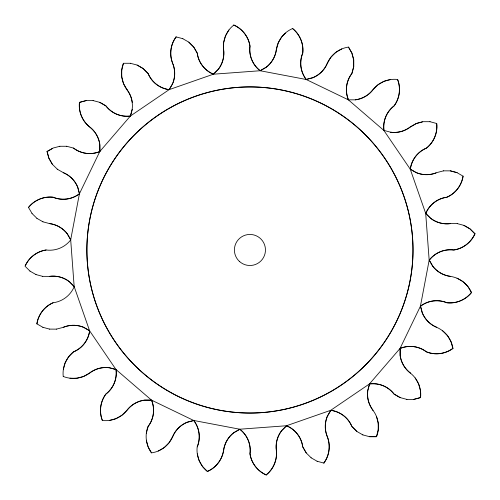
<?xml version="1.0" encoding="UTF-8"?>
<svg xmlns="http://www.w3.org/2000/svg" width="500" height="500" viewBox="0 0 500 500"><rect width="100%" height="100%" fill="white"/><g stroke="black" fill="none" stroke-linecap="round" stroke-linejoin="round"><path stroke-width="0.75" d="M63.331 376.506L63.231 376.463C62.169 367.156 66.075 357.713 73.412 351.887A26.606 26.606 0 0 0 89.606 330.781L74.156 286.531L70.688 239.794L79.425 193.75L99.787 151.537L130.381 116.031L169.125 89.656L213.369 74.206L260.225 70.731L266.25 67.263A26.606 26.606 0 0 0 276.431 49.625L278.225 42.919L281.7 36.9L285.519 33.081M93.181 100.588L86.137 100.581L79.425 102.381C78.362 111.688 82.275 121.131 89.606 126.956A26.606 26.606 0 0 1 99.787 144.594L99.887 151.55L99.887 144.6M86.237 100.588L79.525 102.387C78.463 111.694 82.375 121.137 89.706 126.969A26.606 26.606 0 0 1 94.619 131.875M121.744 76.938L121.744 69.994L123.438 63.281C120 71.994 121.331 82.131 126.912 89.656A26.606 26.606 0 0 1 132.181 109.325L130.381 116.031A26.606 26.606 0 0 1 105.806 105.85L99.787 102.381M341.788 48.881L335.775 52.356L330.863 57.269L327.388 63.281A26.606 26.606 0 0 1 312.994 77.681L306.281 79.475A26.606 26.606 0 0 1 302.806 53.1C303.869 43.794 299.956 34.35 292.625 28.519C283.938 32.156 277.694 40.331 276.306 49.625A26.606 26.606 0 0 1 266.125 67.263L260.231 70.731A26.606 26.606 0 0 1 250.044 46.15C248.669 36.888 242.444 28.775 233.85 25.044L233.731 25.05C242.325 28.775 248.55 36.888 249.925 46.156A26.606 26.606 0 0 0 260.106 70.731L306.15 79.475L348.369 99.838L383.869 130.431L410.244 169.169L425.7 213.419L429.169 260.156L420.425 306.2L400.062 348.413L369.475 383.919L330.731 410.294L286.488 425.744L281.575 430.656A26.606 26.606 0 0 0 276.306 450.325C277.369 459.631 273.456 469.075 266.125 474.9C257.531 471.175 251.306 463.062 249.925 453.794A26.606 26.606 0 0 0 239.744 429.219L193.7 420.475L151.488 400.112L115.988 369.519L89.606 330.781L83.594 327.306A26.606 26.606 0 0 0 63.231 327.306L63.325 327.337A26.606 26.606 0 0 1 83.688 327.337L89.706 330.812A26.606 26.606 0 0 1 73.513 351.925L68.6 356.838L65.125 362.85L63.331 369.556M306.281 452.912L302.806 446.9A26.606 26.606 0 0 0 286.613 425.794L281.694 430.706A26.606 26.606 0 0 0 276.425 450.375C277.494 459.681 273.581 469.125 266.244 474.956L266.125 474.9M436.625 327.306L436.763 327.344A26.606 26.606 0 0 1 422.369 312.944L420.569 306.231A26.606 26.606 0 0 1 446.95 302.756C456.256 303.825 465.7 299.913 471.525 292.575L471.381 292.544C465.556 299.881 456.112 303.794 446.806 302.725A26.606 26.606 0 0 0 420.425 306.2L422.225 312.906A26.606 26.606 0 0 0 436.625 327.306C445.3 330.981 451.575 339.137 452.962 348.45L452.819 348.413C445.294 353.988 435.156 355.325 426.444 351.887A26.606 26.606 0 0 0 400.062 348.413L400.062 355.356A26.606 26.606 0 0 0 410.244 372.994C417.706 378.75 421.631 388.269 420.569 397.612L420.425 390.625L418.631 383.919L415.156 377.9M436.763 123.494C437.831 132.806 433.919 142.25 426.581 148.075A26.606 26.606 0 0 0 410.387 169.181L410.244 169.169A26.606 26.606 0 0 1 426.444 148.062C433.775 142.238 437.688 132.794 436.625 123.488L429.913 121.688M42.962 327.337L36.856 323.831C38.237 314.569 44.456 306.456 53.05 302.725M132.287 109.325L130.481 116.044A26.606 26.606 0 0 1 105.906 105.862L99.887 102.387L93.081 100.581M223.85 42L225.469 35.975L228.938 29.956M146.325 433.244L148.125 426.538A26.606 26.606 0 0 0 151.6 400.163L144.544 400.112A26.606 26.606 0 0 0 126.912 410.294L122 415.206L115.988 418.675L109.275 420.475M311.194 457.825L306.15 452.869L302.681 446.85A26.606 26.606 0 0 0 286.488 425.744L239.744 429.219L233.731 432.688A26.606 26.606 0 0 0 223.55 450.325C222.175 459.588 215.95 467.7 207.356 471.431C200.019 465.6 196.106 456.156 197.175 446.85A26.606 26.606 0 0 0 193.7 420.475L186.994 422.275A26.606 26.606 0 0 0 172.594 436.669L169.125 442.688L164.213 447.594L158.2 451.069M266.244 474.956C257.65 471.225 251.425 463.113 250.05 453.85A26.606 26.606 0 0 0 239.869 429.269L233.844 432.738A26.606 26.606 0 0 0 223.663 450.375C222.288 459.637 216.062 467.75 207.469 471.481L207.356 471.431M369.475 436.669L376.419 436.669L378.212 429.963L378.212 423.019L376.419 416.306M362.762 434.875L369.606 436.719L376.55 436.719C379.988 427.981 378.694 417.762 372.944 410.294A26.606 26.606 0 0 1 367.675 390.625L369.613 383.956A26.606 26.606 0 0 1 394.188 394.137L400.206 397.612M463.144 176.131C461.763 185.4 455.544 193.506 446.95 197.237A26.606 26.606 0 0 0 425.844 213.431L425.7 213.419A26.606 26.606 0 0 1 446.806 197.225C455.4 193.494 461.619 185.381 463 176.112L456.987 172.644L450.275 170.844M30.006 271.106L25 266.169C28.731 257.575 36.837 251.356 46.106 249.975M25.481 265.531C29.175 257.194 37.244 251.381 46.2 250A26.606 26.606 0 0 0 70.781 239.819L67.306 233.8A26.606 26.606 0 0 0 49.675 223.619L42.869 221.8M172.594 63.281L172.706 63.281C169.225 54.562 170.562 44.425 176.181 36.906L176.069 36.9C170.456 44.425 169.112 54.562 172.594 63.281A26.606 26.606 0 0 1 172.594 83.644L169.125 89.656A26.606 26.606 0 0 1 148.019 73.463L143.106 68.55L137.094 65.075M172.1 84.694L169.231 89.663A26.606 26.606 0 0 1 148.125 73.463L143.212 68.556L137.194 65.081L130.381 63.281M172.706 83.644L172.344 84.075M292.625 28.519L292.5 28.519C299.837 34.35 303.744 43.794 302.681 53.1A26.606 26.606 0 0 0 306.15 79.475L312.863 77.675A26.606 26.606 0 0 0 327.262 63.281C331.006 54.644 339.175 48.4 348.494 47.088L351.969 53.1L353.769 59.806L353.769 66.756L351.969 73.463A26.606 26.606 0 0 0 348.494 99.838L348.369 99.838A26.606 26.606 0 0 1 351.838 73.463L353.638 66.75L353.638 59.806L351.838 53.1L348.494 47.088M197.288 446.9A26.606 26.606 0 0 0 193.819 420.525L187.1 422.319A26.606 26.606 0 0 0 172.706 436.719C168.956 445.325 160.819 451.619 151.488 452.869C145.912 445.337 144.575 435.206 148.019 426.488A26.606 26.606 0 0 0 151.488 400.112L144.65 400.156A26.606 26.606 0 0 0 127.013 410.337C121.163 417.694 111.669 421.631 102.331 420.475C98.894 411.763 100.225 401.625 105.806 394.1A26.606 26.606 0 0 0 115.988 369.519L116.081 369.556A26.606 26.606 0 0 1 105.906 394.144C100.331 401.669 98.994 411.806 102.431 420.519L102.331 420.475M317.081 461.25L323.913 463.094C329.494 455.569 330.825 445.431 327.388 436.719A26.606 26.606 0 0 1 327.388 416.356L330.863 410.344A26.606 26.606 0 0 1 351.669 425.831M450.275 276.35L450.419 276.381A26.606 26.606 0 0 1 432.788 266.2L429.312 260.181A26.606 26.606 0 0 1 453.894 250C463.162 248.619 471.269 242.394 475 233.8L474.856 233.781C471.125 242.375 463.013 248.594 453.75 249.975A26.606 26.606 0 0 0 429.169 260.156L432.644 266.169A26.606 26.606 0 0 0 450.275 276.35C459.594 277.712 467.781 283.925 471.525 292.575M32.038 213.438L28.475 207.4C34.3 200.069 43.744 196.156 53.05 197.225A26.606 26.606 0 0 0 79.425 193.75L77.725 187.056A26.606 26.606 0 0 0 63.331 172.656L57.219 169.169M233.85 25.044C226.381 30.781 222.494 40.3 223.55 49.625A26.606 26.606 0 0 1 218.281 69.294L213.369 74.206A26.606 26.606 0 0 1 197.175 53.1L193.7 47.081L188.794 42.175M355.312 99.838A26.606 26.606 0 0 0 372.944 89.656C378.8 82.275 388.312 78.388 397.663 79.481C401.1 88.194 399.762 98.331 394.188 105.856A26.606 26.606 0 0 0 384.006 130.438L383.869 130.431A26.606 26.606 0 0 1 394.05 105.85C399.631 98.325 400.962 88.188 397.525 79.475L397.663 79.481M368.169 94.575A26.606 26.606 0 0 0 373.081 89.663L377.994 84.75L384.006 81.281L390.712 79.481M57.312 169.188L52.306 164.262L48.837 158.244L47.038 151.537L53.05 148.062L59.856 146.281M47.038 151.537L52.481 148.463M390.581 132.225A26.606 26.606 0 0 0 410.244 126.956L416.262 123.488L422.969 121.688L430.056 121.7M384.012 130.444L390.719 132.238A26.606 26.606 0 0 0 410.387 126.969L416.4 123.494L422.506 121.862M63.231 376.463C71.969 379.944 82.15 378.638 89.706 373.031A26.606 26.606 0 0 1 109.375 367.762L116.081 369.556L109.275 367.725A26.606 26.606 0 0 0 89.606 372.994L83.594 376.463L76.888 378.263L69.944 378.263M452.962 348.45C445.431 354.025 435.3 355.363 426.581 351.919M436.05 172.944A26.606 26.606 0 0 1 416.406 172.662L410.244 169.169L416.262 172.644A26.606 26.606 0 0 0 436.625 172.644L443.475 170.863M56.525 329.106L63.325 327.337M413.719 399.369L420.425 397.569M420.569 397.612L413.856 399.412L406.775 399.369M223.55 49.625L223.669 42.681M123.438 63.281L130.488 63.281M59.763 146.269L66.8 146.281M443.331 170.844L450.419 170.863L457.131 172.662M450.275 223.6L450.419 223.619A26.606 26.606 0 0 1 430.75 218.35L425.7 213.419L430.606 218.331A26.606 26.606 0 0 0 450.275 223.6L457.369 223.619M42.631 276.35L49.675 276.381A26.606 26.606 0 0 1 69.344 281.65L74.25 286.556A26.606 26.606 0 0 1 53.144 302.762C44.55 306.494 38.331 314.6 36.95 323.869L36.856 323.831M49.581 329.106L56.619 329.137M126.912 89.656L127.013 89.663A26.606 26.606 0 0 1 132.287 102.381M348.5 99.844L355.444 99.844A26.606 26.606 0 0 0 367.556 95.031M63.331 172.656L63.231 172.644A26.606 26.606 0 0 1 77.631 187.044L79.525 193.769A26.606 26.606 0 0 1 53.144 197.244C43.837 196.175 34.394 200.087 28.569 207.425L28.475 207.4M49.675 223.619L49.581 223.6A26.606 26.606 0 0 1 67.213 233.781L70.688 239.794M176.069 36.9L182.887 38.7M457.219 223.6L464.075 225.419L470.087 228.894L475 233.8M66.706 146.269L73.513 148.081A26.606 26.606 0 0 0 99.887 151.55L99.787 151.537A26.606 26.606 0 0 1 73.412 148.062M35.925 274.556L42.725 276.381M406.912 399.412L400.062 397.569L394.05 394.1A26.606 26.606 0 0 0 369.475 383.919L367.806 390.675A26.606 26.606 0 0 0 373.081 410.337L372.944 410.294M42.869 327.306L49.675 329.137M49.675 276.381L49.581 276.35A26.606 26.606 0 0 1 69.25 281.619L74.156 286.531M410.244 372.994L410.387 373.031A26.606 26.606 0 0 1 400.206 355.4L400.206 348.456A26.606 26.606 0 0 1 425.969 351.463M362.9 434.919L356.75 431.4L351.838 426.488A26.606 26.606 0 0 0 330.731 410.294L327.256 416.306A26.606 26.606 0 0 0 327.256 436.669L327.388 436.719M323.913 463.094L323.787 463.044C329.363 455.519 330.7 445.387 327.256 436.669M151.488 452.869L148.512 447.569M182.775 38.7L188.9 42.175L193.812 47.088L197.288 53.1A26.606 26.606 0 0 0 213.481 74.206L218.4 69.294A26.606 26.606 0 0 0 223.669 49.625M463.931 225.394L469.944 228.869L474.856 233.781M456.987 278.15L463 281.619L467.912 286.531L471.381 292.544M36.856 218.331L42.962 221.819M29.913 271.081L36.019 274.581M311.062 457.775L317.206 461.3M442.638 330.781L447.55 335.688L451.019 341.706L452.819 348.413M351.969 426.538L356.881 431.444M31.944 213.419L36.95 218.35M207.469 471.481L202.556 466.569L199.088 460.556L197.288 453.844M127.013 89.663L123.544 83.644L121.906 77.544M52.406 164.275L48.931 158.256L47.131 151.55M146.325 440.194L148.125 446.9M95.081 132.494A26.606 26.606 0 0 1 99.781 143.837M172.987 63.994A26.606 26.606 0 0 1 172.987 82.931M168.4 391.188A163.056 163.056 0 0 0 412.987 249.975A163.056 163.056 0 0 0 168.4 108.763A163.056 163.056 0 0 0 168.4 391.188A163.056 163.056 0 0 0 413.013 249.981A163.056 163.056 0 0 0 168.431 108.769A163.056 163.056 0 0 0 168.431 391.194M239.363 261.363A15.537 15.537 0 0 0 265.075 253.431A15.537 15.537 0 0 0 245.35 235.131A15.537 15.537 0 0 0 239.363 261.363"/></g></svg>
